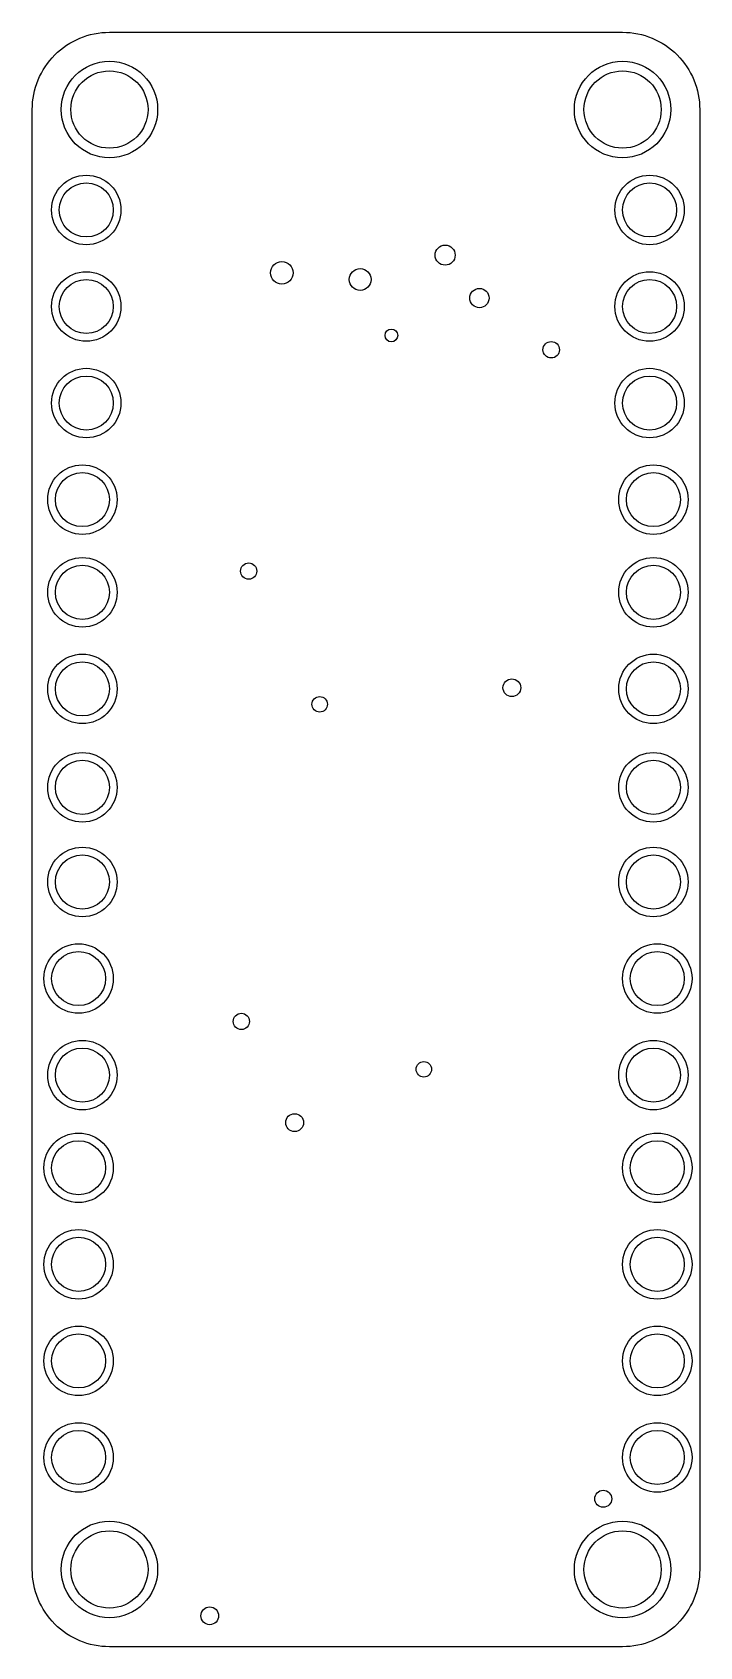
# Model space of a CAD drawing. Header units: millimetres. Extents: x -8.7 to 8.6, y -21.5 to 20.3.
import ezdxf

# ---------------------------------------------------------------- set-up
doc = ezdxf.new("R2010")
doc.units = ezdxf.units.MM
doc.layers.get('0').update_dxf_attribs({"linetype": 'CONTINUOUS'})

msp = doc.modelspace()

# ---------------------------------------------------------------- linework, layer by layer
msp.add_lwpolyline([(8.6, -19.5, -0.414214), (6.6, -21.5), (-6.7, -21.5, -0.414214), (-8.7, -19.5), (-8.7, 18.3, -0.414214), (-6.7, 20.3), (6.6, 20.3, -0.414214), (8.6, 18.3)], format="xyb", close=True)
for centre, radius in [((-6.7, 18.3), 1.25), ((-6.7, 18.3), 1), ((6.6, 18.3), 1.25), ((6.6, 18.3), 1), ((-7.3, 15.7), 0.9), ((-7.3, 15.7), 0.7), ((7.3, 15.7), 0.9), ((7.3, 15.7), 0.7), ((2, 14.53), 0.26), ((-2.23, 14.07), 0.292), ((-7.3, 13.2), 0.9), ((-7.3, 13.2), 0.7), ((-0.2, 13.9), 0.283), ((7.3, 13.2), 0.9), ((7.3, 13.2), 0.7), ((2.89, 13.42), 0.25), ((0.61, 12.45), 0.165), ((4.75, 12.08), 0.213), ((-7.3, 10.7), 0.9), ((-7.3, 10.7), 0.7), ((7.3, 10.7), 0.9), ((7.3, 10.7), 0.7), ((-7.4, 8.2), 0.9), ((-7.4, 8.2), 0.7), ((7.4, 8.2), 0.9), ((7.4, 8.2), 0.7), ((-7.4, 5.8), 0.9), ((7.4, 5.8), 0.9), ((-7.4, 5.8), 0.7), ((-3.09, 6.35), 0.21), ((7.4, 5.8), 0.7), ((-7.4, 3.3), 0.9), ((7.4, 3.3), 0.9), ((-7.4, 3.3), 0.7), ((7.4, 3.3), 0.7), ((3.73, 3.33), 0.23), ((-1.25, 2.9), 0.2), ((-7.4, 0.75), 0.9), ((-7.4, 0.75), 0.7), ((7.4, 0.75), 0.9), ((7.4, 0.75), 0.7), ((-7.4, -1.7), 0.9), ((7.4, -1.7), 0.9), ((-7.4, -1.7), 0.7), ((7.4, -1.7), 0.7), ((-7.5, -4.2), 0.9), ((7.5, -4.2), 0.9), ((-7.5, -4.2), 0.7), ((7.5, -4.2), 0.7), ((-3.28, -5.31), 0.21), ((-7.4, -6.7), 0.9), ((7.4, -6.7), 0.9), ((-7.4, -6.7), 0.7), ((7.4, -6.7), 0.7), ((1.45, -6.55), 0.2), ((-1.9, -7.93), 0.231), ((-7.5, -9.1), 0.9), ((7.5, -9.1), 0.9), ((-7.5, -9.1), 0.7), ((7.5, -9.1), 0.7), ((-7.5, -11.6), 0.9), ((7.5, -11.6), 0.9), ((-7.5, -11.6), 0.7), ((7.5, -11.6), 0.7), ((-7.5, -14.1), 0.9), ((7.5, -14.1), 0.9), ((-7.5, -14.1), 0.7), ((7.5, -14.1), 0.7), ((-7.5, -16.6), 0.9), ((7.5, -16.6), 0.9), ((-7.5, -16.6), 0.7), ((7.5, -16.6), 0.7), ((6.1, -17.67), 0.22), ((-6.7, -19.5), 1.25), ((6.6, -19.5), 1.25), ((-6.7, -19.5), 1), ((6.6, -19.5), 1), ((-4.1, -20.7), 0.23)]:
    msp.add_circle(centre, radius)

doc.saveas('drawing.dxf')
